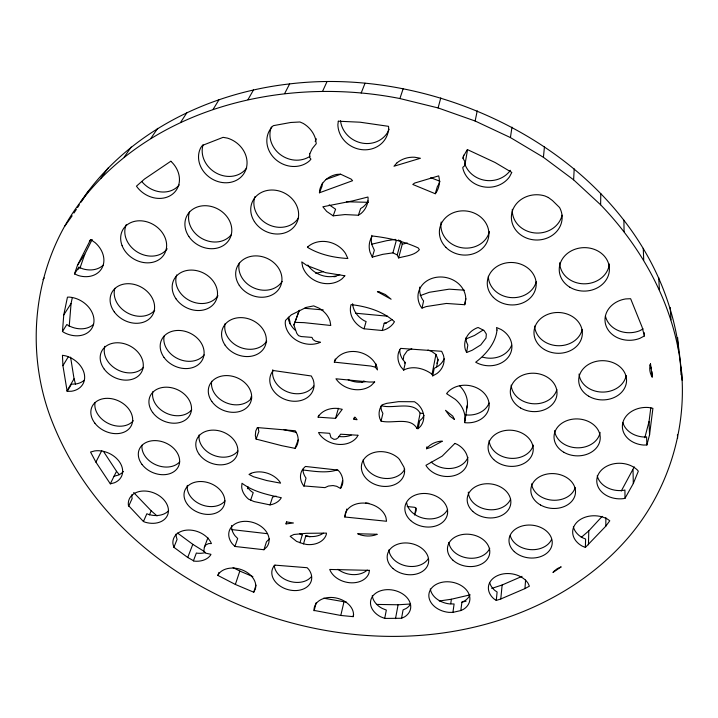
<?xml version="1.0" encoding="UTF-8"?>
<svg xmlns="http://www.w3.org/2000/svg" width="718" height="718" viewBox="0 0 718 718"><rect width="100%" height="100%" fill="white"/><g stroke="black" fill="none" stroke-linecap="round" stroke-linejoin="round"><path stroke-width="1.08" d="M605.821 526.159L609.77 520.783L607.5 519.132A22.132 16.801 3.3 0 0 576.653 522.516A22.132 16.801 3.3 0 0 582.172 546.084L585.385 547.421L605.821 526.159L605.875 517.651M681.032 374.832C674.166 184.346 465.515 62.529 289.623 83.916C208.202 93.071 127.499 132.534 80.838 201.614C34.59 262.151 24.08 345.627 50.26 416.7C106.022 565.793 274.823 649.655 428.637 634.676C503.856 627.352 578.6 595.419 628.483 537.351C668.296 490.825 687.691 428.134 681.122 367.257M682.1 380.217C678.268 313.99 646.2 252.063 600.625 204.801L600.795 193.555M588.464 544.783L588.769 530.889L602.178 516.368M464.788 165.589L464.887 161.613L463.02 158.346L463.361 156.443L467.31 149.55L495.079 162.492L511.808 172.419L509.493 176.843A25.713 23.595 5.4 0 1 483.501 186.833A25.713 23.595 5.4 0 1 462.93 168.622L462.796 167.366L464.788 165.589L467.517 149.882M585.385 547.421L585.592 539.038L582.406 537.71A21.962 16.747 3.2 0 1 573.35 526.797M600.625 204.801L573.619 179.841L574.203 168.883M289.794 323.719L289.928 321.502L288.654 317.123M62.466 331.465L63.758 314.933L67.447 297.18L69.161 297.09A23.039 17.986 30.3 0 1 93.816 322.912A23.039 17.986 30.3 0 1 63.875 332.425L62.466 331.465L66.855 324.491L68.246 325.451A22.85 17.914 30.5 0 0 93.591 324.321M524.939 588.607L529.39 586.166L528.071 583.267A21.037 15.536 7.4 0 0 497.466 575.639A21.037 15.536 7.4 0 0 493.84 598.785L496.264 600.445L500.778 598.983L524.939 588.607L525.603 580M69.197 326.502L71.073 303.499L72.213 298.078M573.619 179.841L543.418 157.296L544.468 146.616M500.778 598.983L502.142 584.99L522.04 576.348M496.264 600.445L497.116 592.009L494.72 590.358A20.885 15.5 7.3 0 1 489.793 582.971M319.429 192.792L319.806 189.498A24.843 22.123 21.9 0 1 336.76 174.411L340.538 174.16L351.165 179.123L352.583 180.703L319.429 192.792L322.005 186.303L322.382 183.027M286.06 523.925L286.545 521.914L293.429 522.991L286.06 523.925L286.67 521.941M403.363 359.045L403.776 355.742L407.196 350.824L411.809 348.786M644.8 437.738L649.045 421.547L650.84 407.519M649.548 434.857L652.913 408.327L648.498 407.501A23.676 18.865 -0.9 0 0 622.506 424.419A23.676 18.865 -0.9 0 0 643.49 445.052L646.882 444.981L649.548 434.857L649.045 421.547M460.812 610.56L463.379 609.394A20.669 15.186 9.7 0 0 460.211 584.99A20.669 15.186 9.7 0 0 429.705 591.192A20.669 15.186 9.7 0 0 448.777 612.355L452.932 612.373L460.812 610.56L461.916 602.142L464.474 600.975A20.517 15.15 9.7 0 0 470.057 594.728M452.932 612.373L454.099 603.964L449.962 603.955A20.517 15.15 9.7 0 1 430.306 588.913M450.751 603.667L451.38 599.234L469.653 594.962M344.793 516.996L345.295 513.603A21.208 16.173 13.5 0 1 365.462 503.165A21.208 16.173 13.5 0 1 385.889 517.265L386.553 521.259L344.793 516.996L346.812 508.999M543.418 157.296L510.426 137.569L511.979 127.14M464.537 422.579L465.022 420.47A32.05 25.956 10.7 0 0 455.374 399.405L446.614 393.697L446.856 393.267A22.913 18.704 8.7 0 1 474.751 387.002A22.913 18.704 8.7 0 1 488.671 409.018A22.913 18.704 8.7 0 1 465.515 422.758L464.537 422.579L465.722 414.798L466.691 414.977A22.725 18.623 8.6 0 0 489.111 403.022M465.022 420.47L467.382 405.06A31.538 25.749 10.5 0 0 459.421 385.584M353.157 616.654L353.525 614.384A20.05 14.459 14 0 0 333.349 597.564A20.05 14.459 14 0 0 314.017 610.408L340.79 615.461L353.157 616.654L353.624 614.581M466.619 352.511L465.3 349.486A23.667 19.907 7.1 0 1 477.237 327.785L478.179 327.525L484.022 330.468L486.328 334.032L486.014 338.088L480.773 344.909L472.193 350.249L466.619 352.511L467.831 345.044L466.52 342.028A23.47 19.817 7 0 1 465.928 337.9M464.743 304.719L465.74 299.586A23.999 20.651 10.6 0 0 436.257 277.327A23.999 20.651 10.6 0 0 420.972 306.846L422.004 308.103L426.205 306.577L446.381 303.454L464.743 304.719L465.82 298.526M401.559 618.27L404.71 616.807A20.346 14.827 12 0 0 403.66 594.603A20.346 14.827 12 0 0 374.159 594.513A20.346 14.827 12 0 0 380.54 616.735L384.704 618.422L401.559 618.27L403.076 609.905L406.2 608.451A20.194 14.791 12 0 0 410.597 604.071M414.627 515.066L415.937 508.093L414.564 507.294L407.205 506.549M395.51 618.629L398.095 604.78L410.4 604.009M426.582 448.75L426.752 448.445A22.204 17.609 9.9 0 1 440.421 441.22L442.378 441.175L430.827 447.413L426.582 448.75L426.95 446.784M436.661 366.862L438.052 359.673L435.943 354.414L431.814 351.551L427.937 350.043M432.721 375.882L432.048 374.231C424.239 368.343 412.679 365.318 403.66 370.093L400.913 366.844A23.227 19.377 11.7 0 1 398.732 351.955L400.563 348.383L441.669 351.299L443.428 355.239A23.227 19.377 11.7 0 1 436.93 373.539L432.721 375.882L434.202 368.343L438.375 366.009A23.039 19.287 11.7 0 0 444.173 358.767M432.048 374.231L435.943 354.414M384.704 618.422L386.338 610.085L382.2 608.406A20.194 14.791 12 0 1 372.274 595.572M418.109 428.664L420.569 426.304A22.509 18.21 12.5 0 0 417.391 403.803L414.537 401.748L398.589 401.649L386.724 403.345L382.048 404.862A22.509 18.21 12.5 0 0 379.849 418.621L381.052 421.08C392.252 424.141 410.436 416.395 417.05 428.574L418.109 428.664L419.662 420.91L422.103 418.558A22.33 18.138 12.4 0 0 424.06 415.228M417.05 428.574L420.147 413.2C413.308 400.456 392.917 409.287 381.375 405.67M510.426 137.569L475.136 121.01L477.237 110.814M463.02 158.346L463.702 155.151M422.004 308.103L423.611 300.896L422.597 299.648A23.793 20.553 10.5 0 1 419.788 287.065M403.66 370.093L405.374 362.608L402.645 359.377A23.039 19.287 11.7 0 1 399.684 349.522M466.377 409.368L467.382 405.06M340.79 615.461L344.003 601.738L346.166 601.944M435.27 193.734L435.772 193.178A25.211 22.895 15.1 0 0 438.698 175.865L414.6 183.072L412.796 184.463L435.27 193.734L437.352 186.59A24.986 22.761 15.1 0 0 439.972 181.25L430.71 177.696M381.052 421.08L382.891 413.397L381.707 410.947A22.33 18.138 12.4 0 1 380.944 406.182M204.379 547.161L203.804 551.334L205.536 553.12L210.939 554.323L210.571 555.131A20.4 14.881 19.8 0 1 194.282 561.144L187.73 557.482L173.891 547.295L172.948 543.903A20.4 14.881 19.8 0 1 188.502 530.037A20.4 14.881 19.8 0 1 211.433 543.562L208.723 543.571L205.842 544.899L204.379 547.161L207.915 537.728M250.492 399.459L251.246 396.507M314.098 610.803L316.225 602.573M375.299 367.122L370.856 366.045L334.319 362.141L335.477 359.736A22.859 18.821 15.7 0 1 357.941 351.928A22.859 18.821 15.7 0 1 377.076 367.481L377.453 369.923L375.299 367.122L376.097 364.035M340.538 488.482L342.226 485.233A21.522 16.676 15.8 0 0 339.802 472.121L337.972 470.093L305.41 466.449L302.942 468.944A21.522 16.676 15.8 0 0 303.66 485.906L324.94 487.63L328.449 486.032L333.071 485.556L336.715 486.31L340.538 488.482L342.612 480.584M382.272 330.513C387.244 329.374 391.929 326.187 394.469 321.745C382.676 311.082 366.611 306.406 351.057 304.611A23.595 20.041 15.6 0 0 362.177 327.991L364.044 328.79L382.272 330.513L384.193 323.235L387.226 322.373L392.01 319.546M398.607 257.933L397.233 254.908L392.899 252.871L382.847 254.316L372.283 257.125L370.039 252.215A24.376 21.396 15.4 0 1 372.346 235.989C387.989 237.784 403.821 241.284 418.199 247.925L419.384 249.676C414.385 255.653 405.616 255.85 398.607 257.933L402.268 244.21L400.922 241.221L398.364 240.018M353.983 419.348L354.001 418.073L355.186 417.275L357.088 419.725L353.983 419.348L354.566 417.176M475.136 121.01L438.097 107.933L440.78 97.917M397.233 254.908L400.922 241.221M392.899 252.871L396.372 240.27M364.044 328.79L366.108 321.538L364.259 320.749A23.398 19.951 15.6 0 1 352.592 303.705M303.526 543.849L306.918 544.513A20.912 15.742 15.9 0 0 326.277 534.569L326.475 533.115L306.335 533.312L293.922 534.479L290.162 536.274L296.642 541.435L303.526 543.849L305.805 535.816L309.18 536.481A20.75 15.697 15.9 0 0 323.351 533.178M318.72 415.282L318.137 417.176L335.521 418.361L338.429 408.273M299.971 542.799L302.278 534.784L299.801 533.761M303.956 486.23L306.012 478.071A21.352 16.622 15.8 0 1 302.861 469.41M372.283 257.125L374.347 250.232L372.13 245.35A24.17 21.289 15.4 0 1 371.78 235.342M334.319 362.141L335.288 358.982M218.945 572.425L217.886 575.432L235.351 584.443L253.759 592.215L255.994 585.125M263.946 549.737L266.881 546.856A20.642 15.311 18 0 0 261.056 526.384A20.642 15.311 18 0 0 235.055 523.934A20.642 15.311 18 0 0 232.111 543.571L234.93 546.461L263.946 549.737L266.495 541.74L269.421 538.859M294.999 448.346L295.681 447.637A21.872 17.178 18.6 0 0 297.216 434.462L295.277 430.773L257.313 427.569L255.752 431.024L255.321 435.53L256.111 439.084L281.806 445.69L294.999 448.346L298.141 439.946M436.849 363.362L438.052 359.673M270.022 504.907C274.509 504.144 279.069 501.774 281.33 497.718C267.742 494.801 253.31 491.767 241.993 483.25L241.67 486.939A21.235 16.2 18.3 0 0 248.572 499.181L254.082 501.568L270.022 504.907L272.598 497.044L276.179 496.156M80.838 201.614C153.903 106.174 286.042 76.009 399.908 98.545L403.175 88.682M235.351 584.443L239.821 571.07L233.072 567.579M358.381 215.229L361.064 213.497A24.843 22.123 21.9 0 0 368.101 198.123L367.93 197.028L352.619 200.905L322.858 206.784L326.699 211.442L333.161 215.84L345.008 214.574L358.381 215.229L360.607 208.579L363.272 206.856A24.627 21.998 22.1 0 0 368.047 200.852M415.39 512.885L416.189 510.534L415.937 508.093M89.346 241.553L90.701 239.543L95.189 242.711A23.847 19.081 32.7 0 1 102.153 267.688A23.847 19.081 32.7 0 1 78.379 275.55L74.492 273.908L77.49 265.247L90.549 239.74M250.501 500.482L253.221 492.656L251.3 491.354A21.073 16.155 18.3 0 1 247.809 487.666M234.93 546.461L237.685 538.509L234.894 535.628A20.49 15.266 18 0 1 231.591 525.513M78.172 269.313L78.908 267.204L82.767 268.828A23.649 18.991 32.8 0 0 103.347 265.05M79.86 268.406L84.814 254.19L92.173 239.498M247.423 488.752L248.105 486.831M256.111 439.084L258.875 431.464L258.094 427.928M333.161 215.84L335.602 209.207L329.203 204.836M293.886 325.012L294.918 322.355L303.938 322.633L330.774 325.478L329.993 321.045A23.263 19.422 19.6 0 0 318.9 308.103L313.694 305.886L306.236 307.403L291.293 314.843L285.486 320.425L285.217 322.983A23.263 19.422 19.6 0 0 319.986 342.468L320.443 342.19L315.498 341.203L313.003 339.542L311.962 337.397L301.12 336.545L298.491 335.629L296.776 333.349L293.886 325.012L299.101 310.795M294.918 322.355L299.379 310.194M193.357 560.964L196.373 553.022L197.288 553.201A20.248 14.845 19.9 0 0 205.088 552.645M187.73 557.482L192.801 544.334L177.525 533.034M361.19 92.99L365.04 83.234M173.891 547.295L177.059 539.424L176.125 536.032A20.248 14.845 19.9 0 1 176.063 534.03M621.276 491.013L634.263 466.853M633.303 483.537L638.32 471.214L637.351 469.976A22.877 17.797 1.5 0 0 608.46 465.417A22.877 17.797 1.5 0 0 598.04 486.705A22.877 17.797 1.5 0 0 623.314 498.66L625.019 498.283L633.303 483.537L633.025 469.922M149.416 514.905L151.202 510.803L133.674 492.539M143.438 521.51L128.414 505.481A20.759 15.266 22.1 0 1 147.989 491.318A20.759 15.266 22.1 0 1 168.398 511.71A20.759 15.266 22.1 0 1 145.153 522.21L143.438 521.51L146.858 513.738L148.563 514.438A20.607 15.231 22.1 0 0 168.64 510.704M322.561 91.348L326.995 81.655M128.63 506.19L132.175 498.489L131.968 497.78A20.607 15.231 22.1 0 1 131.933 494.684M217.886 575.432L218.514 574.095A20.077 14.486 17.8 0 1 242.522 570.065A20.077 14.486 17.8 0 1 255.357 589.011L253.759 592.215M315.166 141.401L316.414 138.816M318.137 417.176L318.711 415.991A22.168 17.699 15.8 0 1 337.487 408.407L342.253 409.305L335.521 418.361M110.321 483.842L114.431 482.765A21.163 15.652 24.5 0 0 120.041 462.715A21.163 15.652 24.5 0 0 94.668 450.913L90.549 452.035L95.889 462.096L110.321 483.842L114.045 476.231L118.129 475.154A21.001 15.616 24.6 0 0 123.406 471.457M103.482 451.425L116.549 471.304L114.045 476.231M284.642 93.582L289.623 83.916M95.889 462.096L101.803 450.581M248.006 99.605L253.508 89.912M67.061 390.763L62.924 365.677L62.448 355.284L66.092 355.966A22.294 16.972 28.5 0 1 84.473 374.859A22.294 16.972 28.5 0 1 71.62 391.229L67.232 391.382L67.061 390.763L74.053 378.781L70.579 357.124M67.232 391.382L71.45 384.148L75.812 383.995A22.123 16.909 28.6 0 0 84.401 380.1M62.924 365.677L68.407 356.595M213.192 109.235L219.169 99.479M63.758 314.933L71.073 303.499M180.694 122.231L187.093 112.376M73.972 213.049L76.368 209.396M77.562 207.565L79.366 204.827M81.161 202.081L88.341 191.114M74.492 273.908L78.908 267.204M77.49 265.247L84.814 254.19M150.906 138.314L157.673 128.334M43.008 279.652L44.193 277.938M124.169 157.152L131.241 147.011M100.753 178.378L108.068 168.066M64.557 226.493L72.177 215.795M581.257 537.396L588.769 530.889M361.45 382.559L364.044 380.899M482.954 330.136L474.517 335.45L465.749 339.04M643.229 328.871L639.612 330.783A24.609 20.741 -3.2 0 1 605.409 315.902M170.821 161.227L144.506 179.042L136.456 186.168A24.959 21.064 34.6 0 0 171.943 194.578A24.959 21.064 34.6 0 0 170.884 161.272L170.884 161.272M644.405 335.952L639.846 338.357A24.825 20.849 -3 0 1 606.037 325.801A24.825 20.849 -3 0 1 625.674 298.93L630.628 298.706L642.063 327.013L644.405 335.952L644.288 332.712M404.396 363.03L405.374 362.608M420.174 295.645L429.337 292.289L449.181 289.166L464.465 290.198M340.556 174.268L326.08 179.401M315.714 273.361L323.208 271.682M491.74 588.41L502.142 584.99M461.916 602.142L466.09 601.172M402.268 244.21L407.357 243.034M395.564 239.381L386.778 240.665L371.466 244.264M439.263 601.002L451.38 599.234M333.789 276.771L335.961 276.475M346.381 201.776L368.514 202.314M337.307 469.931C326.232 473.413 314.52 471.322 302.933 469.985M376.456 604.412L398.095 604.78M304.558 308.291L323.244 309.934M420.147 413.2L423.225 413.46M387.612 316.216L355.679 313.219M384.193 323.235L386.248 323.423M267.159 533.662L231.349 529.534M365.624 502.959L368.855 503.309M323.612 598.193L344.003 601.738M310.032 536.849L305.805 535.816M296.48 432.389L283.709 429.651M399.908 98.545L438.097 107.933M300.321 534.201L302.278 534.784M239.821 571.07L252.853 576.59M192.801 544.334L204.72 551.756M151.202 510.803L157.045 515.928M116.549 471.304L119.278 474.706M649.961 364.807L651.379 368.747M74.053 378.781L75.543 384.085M677.621 337.451L678.564 350.151M670.172 307.421L671.025 319.851M677.415 434.821L677.639 438.168M658.711 277.57L659.402 289.722M652.025 371.691L652.213 376.133M643.256 248.347L643.723 260.203M646.882 444.981L646.595 436.903L643.238 436.984A23.488 18.785 -1.1 0 1 622.838 422.48M623.897 220.193L624.077 231.743M625.019 498.283L624.92 490.017L623.233 490.403A22.689 17.726 1.3 0 1 597.232 475.747M179.195 184.948A24.744 20.957 34.8 0 1 141.832 181.555M246.696 167.94A24.968 21.782 33.1 0 1 216.585 173.235A24.968 21.782 33.1 0 1 203.05 144.874M310.05 156.237A25.211 22.644 30.2 0 1 280.316 154.576A25.211 22.644 30.2 0 1 271.368 126.987M389.156 129.249A25.489 23.532 24.8 0 1 362.446 143.151A25.489 23.532 24.8 0 1 340.511 120.723M510.426 170.292A25.48 23.452 5.1 0 1 485.754 180.415A25.48 23.452 5.1 0 1 464.878 164.135M562.077 215.185A25.157 22.509 0.7 0 1 534.219 232.883A25.157 22.509 0.7 0 1 512.311 209.324M143.537 367.329A22.321 17.492 27.2 0 1 117.034 369.546A22.321 17.492 27.2 0 1 104.864 346.3M133.324 420.73A21.639 16.514 25.7 0 1 108.615 423.593A21.639 16.514 25.7 0 1 95.027 402.618M154.693 310.284A23.057 18.56 29 0 1 127.319 312.851A23.057 18.56 29 0 1 114.88 288.295M167.186 248.787A23.865 19.709 31.5 0 1 137.703 252.26A23.865 19.709 31.5 0 1 126.26 224.617M179.706 461.853A21.208 16.11 23 0 1 155.752 464.752A21.208 16.11 23 0 1 141.984 445.214M204.163 354.898A22.545 18.094 25.3 0 1 177.929 358.731A22.545 18.094 25.3 0 1 164.117 336.069M191.724 409.781A21.854 17.061 24 0 1 166.325 413.209A21.854 17.061 24 0 1 152.808 391.714M217.985 295.762A23.281 19.224 27.1 0 1 189.705 300.6A23.281 19.224 27.1 0 1 176.655 274.967M231.456 234.49A24.089 20.454 29.5 0 1 202.252 238.717A24.089 20.454 29.5 0 1 189.48 211.855M225.039 500.859A20.831 15.688 20.4 0 1 201.139 504.575A20.831 15.688 20.4 0 1 187.317 485.386M251.677 398.014A22.096 17.618 21.8 0 1 226.053 402.744A22.096 17.618 21.8 0 1 211.666 381.276M237.909 451.021A21.441 16.613 21 0 1 213.237 455.131A21.441 16.613 21 0 1 199.119 434.955M266.71 341.122A22.788 18.713 22.9 0 1 239.659 347.153A22.788 18.713 22.9 0 1 225.147 323.549M298.58 217.778A24.331 21.217 26.6 0 1 268.37 224.563A24.331 21.217 26.6 0 1 255.007 196.526M282.138 281.411A23.532 19.907 24.4 0 1 254.118 288.053A23.532 19.907 24.4 0 1 239.291 263.093M313.802 385.988A22.366 18.174 19.1 0 1 287.397 391.849A22.366 18.174 19.1 0 1 272.822 369.743M295.134 330.145A23.066 19.332 19.7 0 1 288.133 317.894M339.776 274.635A23.82 20.598 20.6 0 1 307.78 264.978M311.549 576.473A20.185 14.845 15.9 0 1 289.686 581.311A20.185 14.845 15.9 0 1 274.276 565.344M351.21 435.171A21.998 17.636 15.8 0 1 338.609 436.418M365.516 381.518A22.671 18.74 15.7 0 1 348.167 379.678M367.284 570.074A20.463 15.24 13.8 0 1 337.936 569.311M404.746 469.186A21.675 17.088 13 0 1 380.863 477.802A21.675 17.088 13 0 1 363.317 459.502M489.398 231.627A24.6 21.935 8.6 0 1 460.884 247.593A24.6 21.935 8.6 0 1 441.184 222.015M428.323 558.568A20.768 15.634 11.4 0 1 405.876 565.865A20.768 15.634 11.4 0 1 388.896 549.88M467.956 457.321A22.034 17.537 9.8 0 1 431.186 462.069M447.601 509.457A21.378 16.541 10.7 0 1 425.218 518.567A21.378 16.541 10.7 0 1 406.603 502.645M536.274 281.627A24.277 21.109 4.5 0 1 510.049 297.512A24.277 21.109 4.5 0 1 488.348 276.286M511.611 345.277A23.47 19.817 7 0 1 482.316 357.043M489.748 548.274A21.118 16.011 8.8 0 1 467.589 558.003A21.118 16.011 8.8 0 1 448.804 542.431M533.33 445.133A22.446 17.977 6.3 0 1 509.699 458.246A22.446 17.977 6.3 0 1 489.111 440.574M510.597 499.091A21.764 16.954 7.7 0 1 486.903 509.421A21.764 16.954 7.7 0 1 468.298 492.108M556.872 389.587A23.191 19.09 4.5 0 1 532.271 403.678A23.191 19.09 4.5 0 1 511.171 385.117M582.208 329.409A23.99 20.301 1.9 0 1 556.917 345.672A23.99 20.301 1.9 0 1 534.659 326.08M609.34 264.009A24.879 21.603 -1.8 0 1 583.617 283.816A24.879 21.603 -1.8 0 1 559.699 262.743M575.19 487.612A22.195 17.349 4.6 0 1 552.097 500.168A22.195 17.349 4.6 0 1 531.571 483.878M551.541 539.487A21.513 16.388 6.1 0 1 529.938 549.584A21.513 16.388 6.1 0 1 510.247 535.727M600.113 432.38A22.931 18.399 2.7 0 1 576.805 447.808A22.931 18.399 2.7 0 1 554.574 430.647M626.159 375.514A23.73 19.521 0.1 0 1 601.837 392.073A23.73 19.521 0.1 0 1 579.04 374.06M309.79 153.778L309.575 157.269L310.921 159.172L309.682 160.67A25.435 22.779 29.9 0 1 274.788 158.669A25.435 22.779 29.9 0 1 273.262 125.677L290.745 122.482L299.936 121.979L303.247 123.433A25.435 22.779 29.9 0 1 315.381 138.457L316.27 143.69L312.312 148.545L309.79 153.778M338.304 121.207L337.882 124.735A25.731 23.676 24.6 0 0 363.488 149.784A25.731 23.676 24.6 0 0 388.644 127.319L388.51 126.332L360.05 122.204L338.304 121.207M369.42 570.343L368.935 573.233A20.616 15.275 13.8 0 1 349.549 582.711A20.616 15.275 13.8 0 1 329.724 569.455L369.42 570.343M497 330.038C495.689 343.446 485.556 354.665 475.684 362.222A23.667 19.907 7.1 0 0 508.236 357.232A23.667 19.907 7.1 0 0 501.038 329.463L496.533 327.525L497 330.038M650.508 363.873C648.91 368.253 649.862 373.36 652.258 377.246L650.508 363.873M357.941 435.252L357.017 437.065A22.168 17.699 15.8 0 1 319.313 433.95L318.568 432.514L329.715 433.322L330.962 437.567L333.942 439.344L336.266 439.093L338.51 437.45L340.583 434.202L357.941 435.252M454.889 443.41L442.189 456.136L425.98 465.282L426.366 466.09A22.204 17.609 9.9 0 0 460.938 472.525A22.204 17.609 9.9 0 0 457.267 444.415L454.889 443.41M553.596 571.591L552.968 572.506L561.198 566.843L557.303 568.611L553.596 571.591M202.449 145.404L200.878 147.468A25.184 21.908 32.8 0 0 214.215 180.11A25.184 21.908 32.8 0 0 246.13 168.883A25.184 21.908 32.8 0 0 227.453 138.116L223.092 137.344L202.449 145.404M307.986 246.66L307.43 247.297C319.519 254.612 333.897 257.726 347.871 258.498L345.52 253.463A24.026 20.705 20.5 0 0 307.986 246.66M396.695 163.121L393.994 166.226L420.434 158.265L414.609 157.233A25.211 22.895 15.1 0 0 396.695 163.121M344.837 275.766L342.244 278.647A24.026 20.705 20.5 0 1 302.637 266.692L301.757 261.89L306.774 265.427L325.685 272.669L344.837 275.766M273.414 370.542L272.239 371.834A22.545 18.246 19 0 0 289.892 400.815A22.545 18.246 19 0 0 313.102 379.499L311.325 375.99L273.414 370.542M374.661 381.976L371.314 385.395A22.859 18.821 15.7 0 1 335.934 378.781L369.276 382.03L374.661 381.976M274.958 565.129L274.016 566.035A20.328 14.881 15.9 0 0 292.567 590.465A20.328 14.881 15.9 0 0 308.722 569.383L307.133 567.714L274.958 565.129M251.004 473.324L249.011 474.436L253.553 476.761L266.71 480.53L280.576 483.151L279.948 481.993A21.235 16.2 18.3 0 0 251.004 473.324M377.031 534.273L376.151 534.713A21.208 16.173 13.5 0 1 360.373 534.865L357.654 533.743L377.031 534.273M379.651 292.082L377.399 291.67L391.122 299.218L385.351 294.533L379.651 292.082M454.422 419.438L449.737 416.09L445.51 410.31L452.789 416.135L454.422 419.438M548.292 197.459L544.854 195.942A25.39 22.644 0.9 0 0 511.431 215.813A25.39 22.644 0.9 0 0 541.659 239.615A25.39 22.644 0.9 0 0 559.582 207.538L552.465 200.537L548.292 197.459M399.549 459.538L398.355 458.165A21.845 17.142 13 0 0 364.322 458.685A21.845 17.142 13 0 0 377.255 485.233A21.845 17.142 13 0 0 404.62 471.044L404.046 467.292L399.549 459.538M94.857 423.162A21.809 16.568 25.6 0 0 130.891 426.402A21.809 16.568 25.6 0 0 109.495 398.427A21.809 16.568 25.6 0 0 94.857 423.162M104.263 369.178A22.5 17.564 27.1 0 0 141.428 372.319A22.5 17.564 27.1 0 0 119.52 342.845A22.5 17.564 27.1 0 0 104.263 369.178M114.261 311.854A23.254 18.632 28.9 0 0 152.62 314.879A23.254 18.632 28.9 0 0 130.164 283.772A23.254 18.632 28.9 0 0 114.261 311.854M122.096 245.655A24.062 19.799 31.3 0 0 161.353 257.816A24.062 19.799 31.3 0 0 147.477 221.988A24.062 19.799 31.3 0 0 122.096 245.655M142.047 464.465A21.369 16.155 22.9 0 0 177.714 467.795A21.369 16.155 22.9 0 0 157.179 440.717A21.369 16.155 22.9 0 0 142.047 464.465M152.71 412.536A22.025 17.115 23.9 0 0 189.48 415.776A22.025 17.115 23.9 0 0 168.47 387.28A22.025 17.115 23.9 0 0 152.71 412.536M164.027 357.438A22.725 18.165 25.2 0 0 201.964 360.58A22.725 18.165 25.2 0 0 180.469 330.522A22.725 18.165 25.2 0 0 164.027 357.438M176.045 298.868A23.479 19.314 26.9 0 0 215.238 301.901A23.479 19.314 26.9 0 0 193.232 270.147A23.479 19.314 26.9 0 0 176.045 298.868M188.852 236.5A24.295 20.553 29.3 0 0 229.383 239.381A24.295 20.553 29.3 0 0 206.838 205.77A24.295 20.553 29.3 0 0 188.852 236.5M187.47 504.431A20.984 15.733 20.3 0 0 222.759 507.85A20.984 15.733 20.3 0 0 203.032 481.634A20.984 15.733 20.3 0 0 187.47 504.431M199.29 454.449A21.612 16.667 20.9 0 0 235.666 457.797A21.612 16.667 20.9 0 0 215.517 430.226A21.612 16.667 20.9 0 0 199.29 454.449M211.828 401.47A22.267 17.681 21.7 0 0 249.343 404.728A22.267 17.681 21.7 0 0 228.755 375.676A22.267 17.681 21.7 0 0 211.828 401.47M225.138 345.214A22.976 18.794 22.8 0 0 263.883 348.365A22.976 18.794 22.8 0 0 242.828 317.706A22.976 18.794 22.8 0 0 225.138 345.214M239.291 285.36A23.73 20.005 24.3 0 0 279.347 288.385A23.73 20.005 24.3 0 0 257.816 255.958A23.73 20.005 24.3 0 0 239.291 285.36M254.387 221.557A24.547 21.334 26.4 0 0 295.834 224.429A24.547 21.334 26.4 0 0 273.809 190.073A24.547 21.334 26.4 0 0 254.387 221.557M445.878 247.324A24.816 22.052 8.7 0 0 487.746 240.359A24.816 22.052 8.7 0 0 458.766 211.209A24.816 22.052 8.7 0 0 445.878 247.324M392.988 568.521A20.93 15.67 11.5 0 0 427.865 564.958A20.93 15.67 11.5 0 0 402.933 543.068A20.93 15.67 11.5 0 0 392.988 568.521M410.732 520.595A21.549 16.595 10.8 0 0 446.767 516.574A21.549 16.595 10.8 0 0 421.269 493.625A21.549 16.595 10.8 0 0 410.732 520.595M493.374 297.387A24.493 21.217 4.7 0 0 534.919 290.969A24.493 21.217 4.7 0 0 506.89 262.806A24.493 21.217 4.7 0 0 493.374 297.387M453.004 560.246A21.28 16.065 8.9 0 0 488.814 556.576A21.28 16.065 8.9 0 0 464.043 534.309A21.28 16.065 8.9 0 0 453.004 560.246M472.776 511.395A21.935 17.017 7.8 0 0 509.798 507.249A21.935 17.017 7.8 0 0 484.47 483.896A21.935 17.017 7.8 0 0 472.776 511.395M493.742 459.583A22.635 18.049 6.4 0 0 532.065 454.907A22.635 18.049 6.4 0 0 506.163 430.378A22.635 18.049 6.4 0 0 493.742 459.583M520.577 407.977A23.38 19.18 4.6 0 0 556.962 394.379A23.38 19.18 4.6 0 0 523.44 374.886A23.38 19.18 4.6 0 0 520.577 407.977M544.415 349.54A24.197 20.4 2.1 0 0 582.28 334.803A24.197 20.4 2.1 0 0 547.807 314.349A24.197 20.4 2.1 0 0 544.415 349.54M569.841 287.209A25.094 21.728 -1.5 0 0 609.313 271.189A25.094 21.728 -1.5 0 0 573.826 249.702A25.094 21.728 -1.5 0 0 569.841 287.209M514.303 551.621A21.684 16.442 6.2 0 0 551.074 547.834A21.684 16.442 6.2 0 0 526.473 525.181A21.684 16.442 6.2 0 0 514.303 551.621M540.519 504.996A22.375 17.411 4.7 0 0 575.45 493.113A22.375 17.411 4.7 0 0 543.544 474.984A22.375 17.411 4.7 0 0 540.519 504.996M563.854 452.277A23.12 18.471 2.8 0 0 600.149 439.416A23.12 18.471 2.8 0 0 567.382 420.461A23.12 18.471 2.8 0 0 563.854 452.277M588.67 396.21A23.927 19.619 0.3 0 0 626.437 382.272A23.927 19.619 0.3 0 0 592.754 362.411A23.927 19.619 0.3 0 0 588.67 396.21"/></g></svg>
